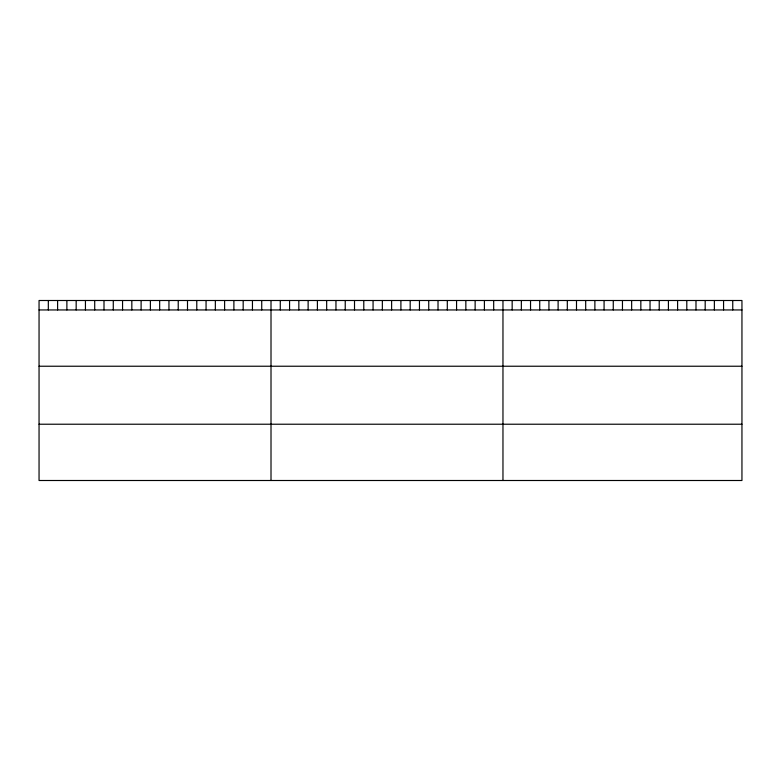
<?xml version="1.0" encoding="UTF-8"?>
<svg xmlns="http://www.w3.org/2000/svg" width="781" height="781" viewBox="0 0 781 781"><rect width="100%" height="100%" fill="white"/><g stroke="black" fill="none" stroke-linecap="round" stroke-linejoin="round"><path stroke-width="1.17" d="M741.95 309.95L741.95 480.5L39.05 480.5L39.05 300.5L741.95 300.5L741.95 309.95L39.05 309.95M39.05 366.23L741.95 366.23M39.05 424.22L741.95 424.22M732.754 300.5L732.754 309.95M723.567 300.5L723.567 309.95M714.371 300.5L714.371 309.95M705.184 300.5L705.184 309.95M695.988 300.5L695.988 309.95M686.802 300.5L686.802 309.95M677.605 300.5L677.605 309.95M668.419 300.5L668.419 309.95M659.223 300.5L659.223 309.95M650.036 300.5L650.036 309.95M640.84 300.5L640.84 309.95M631.653 300.5L631.653 309.95M622.457 300.5L622.457 309.95M613.261 300.5L613.261 309.95M604.074 300.5L604.074 309.95M594.878 300.5L594.878 309.95M585.691 300.5L585.691 309.95M576.495 300.5L576.495 309.95M567.309 300.5L567.309 309.95M558.112 300.5L558.112 309.95M548.926 300.5L548.926 309.95M539.73 300.5L539.73 309.95M530.543 300.5L530.543 309.95M521.347 300.5L521.347 309.95M512.16 300.5L512.16 309.95M502.964 300.5L502.964 480.5M493.69 300.5L493.69 309.95M484.405 300.5L484.405 309.95M475.131 300.5L475.131 309.95M465.847 300.5L465.847 309.95M456.573 300.5L456.573 309.95M447.298 300.5L447.298 309.95M438.014 300.5L438.014 309.95M428.74 300.5L428.74 309.95M419.456 300.5L419.456 309.95M410.181 300.5L410.181 309.95M400.907 300.5L400.907 309.95M391.623 300.5L391.623 309.95M382.348 300.5L382.348 309.95M373.064 300.5L373.064 309.95M363.79 300.5L363.79 309.95M354.515 300.5L354.515 309.95M345.231 300.5L345.231 309.95M335.957 300.5L335.957 309.95M326.673 300.5L326.673 309.95M317.398 300.5L317.398 309.95M308.124 300.5L308.124 309.95M298.84 300.5L298.84 309.95M289.566 300.5L289.566 309.95M280.281 300.5L280.281 309.95M271.007 300.5L271.007 480.5M261.733 300.5L261.733 309.95M252.448 300.5L252.448 309.95M243.174 300.5L243.174 309.95M233.89 300.5L233.89 309.95M224.616 300.5L224.616 309.95M215.341 300.5L215.341 309.95M206.057 300.5L206.057 309.95M196.783 300.5L196.783 309.95M187.499 300.5L187.499 309.95M178.224 300.5L178.224 309.95M168.95 300.5L168.95 309.95M159.666 300.5L159.666 309.95M150.391 300.5L150.391 309.95M141.107 300.5L141.107 309.95M131.833 300.5L131.833 309.95M122.558 300.5L122.558 309.95M113.274 300.5L113.274 309.95M104 300.5L104 309.95M94.716 300.5L94.716 309.95M85.441 300.5L85.441 309.95M76.167 300.5L76.167 309.95M66.883 300.5L66.883 309.95M57.609 300.5L57.609 309.95M48.324 300.5L48.324 309.95"/></g></svg>
